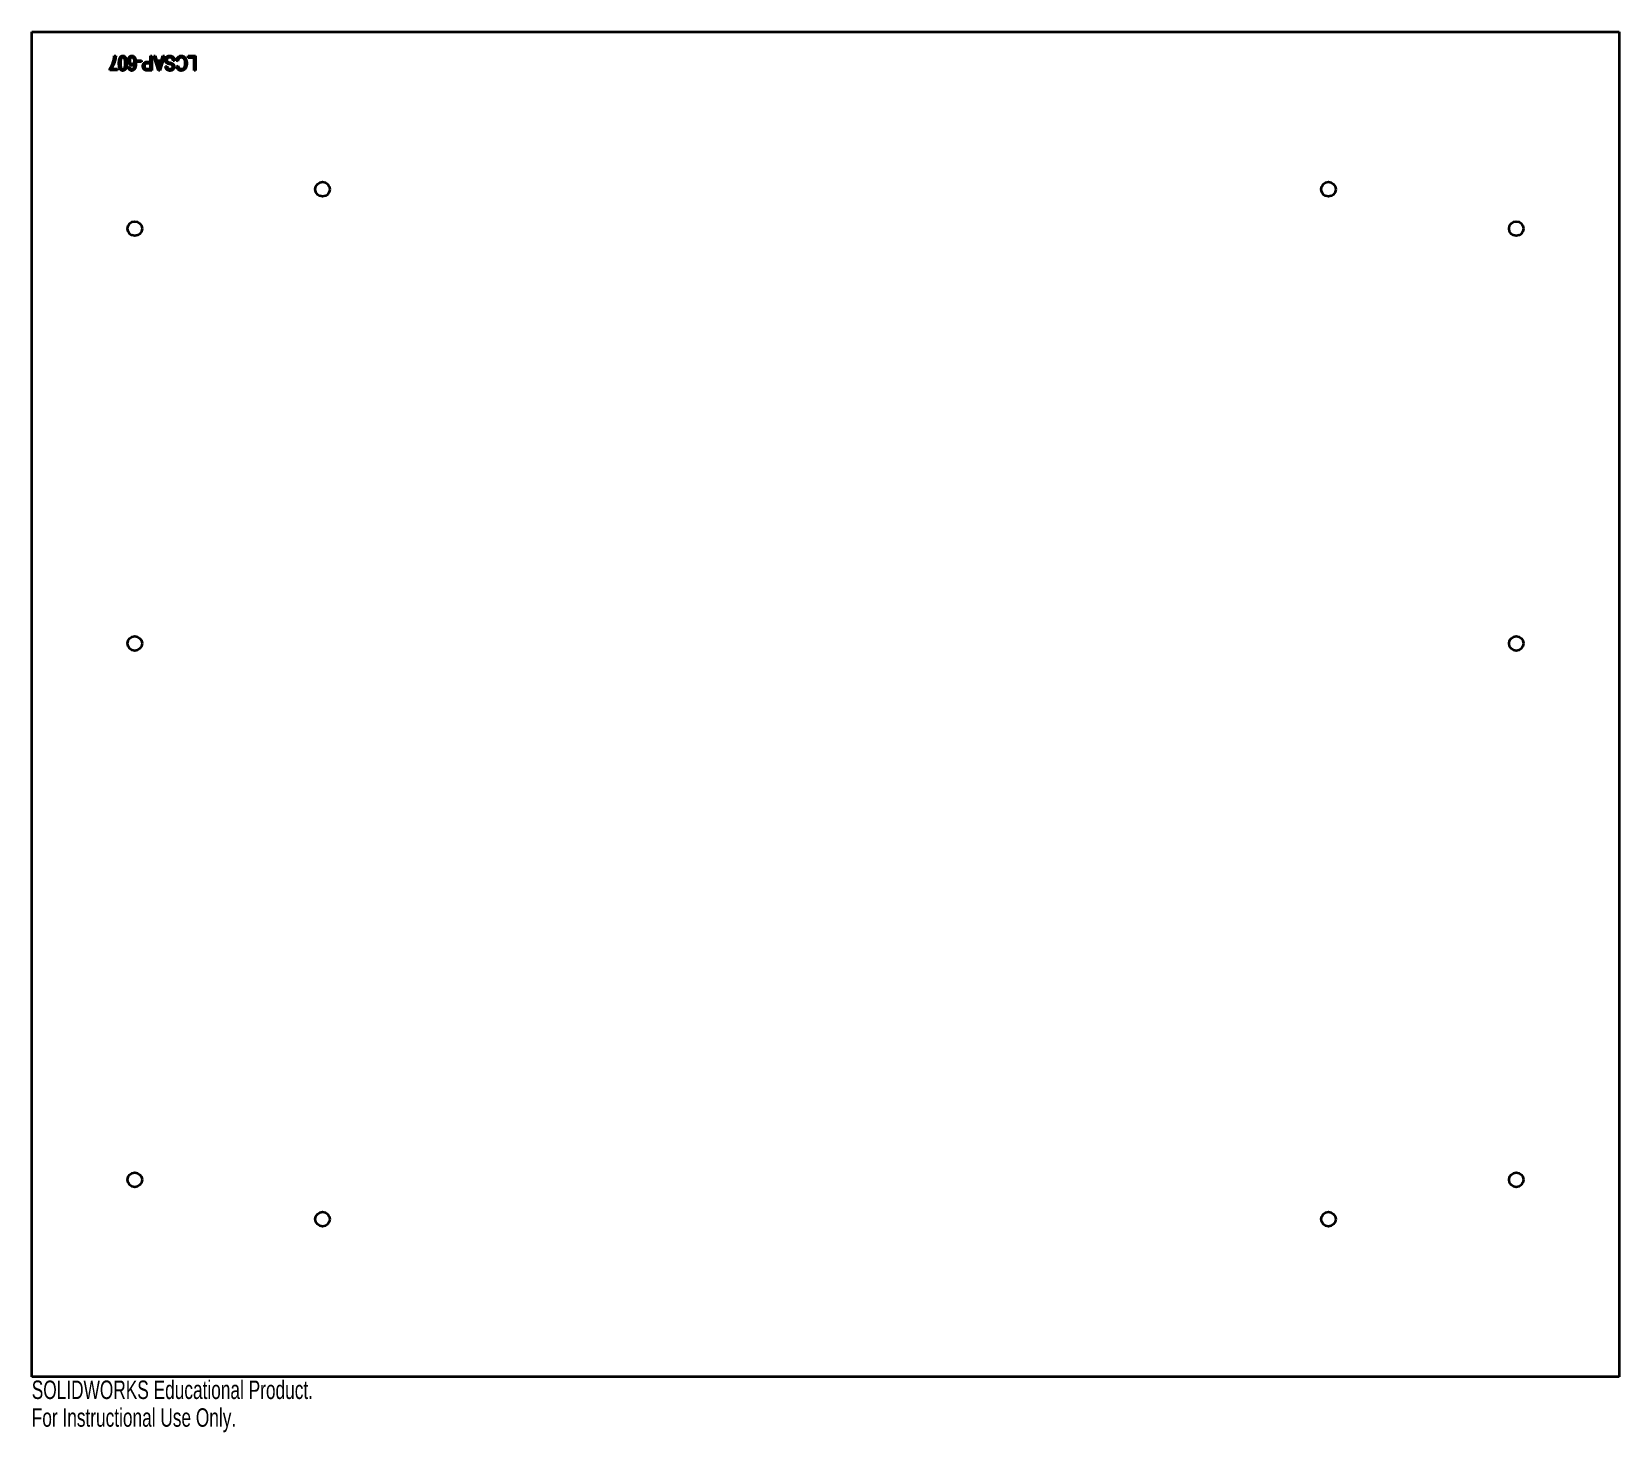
# Model space of a CAD drawing. Header units: inches. Extents: x -16.4 to 0, y -0.6 to 13.9.
import ezdxf

# ---------------------------------------------------------------- set-up
doc = ezdxf.new("R2010")
doc.units = ezdxf.units.IN
doc.header["$MEASUREMENT"] = 0
doc.styles.add('SLDTEXTSTYLE0', font='TXT', dxfattribs={"width": 0.7})

msp = doc.modelspace()

# ---------------------------------------------------------------- linework, layer by layer
at = {"color": 7, "linetype": 'Continuous', "lineweight": 35}
for p, q in [((-16.375, 0), (-16.375, 13.875)), ((-16.375, 13.875), (0, 13.875)), ((0, 13.875), (0, 0)), ((-15.524, 13.625), (-15.509, 13.625)), ((-15.15, 13.625), (-15.135, 13.625)), ((-15.15, 13.565), (-15.15, 13.625)), ((-15.135, 13.625), (-15.135, 13.475)), ((-15.117, 13.625), (-15.101, 13.625)), ((-15.069, 13.475), (-15.117, 13.625)), ((-15.101, 13.625), (-15.088, 13.58)), ((-15.006, 13.625), (-15.054, 13.475)), ((-15.035, 13.58), (-15.022, 13.625)), ((-15.022, 13.625), (-15.006, 13.625)), ((-14.763, 13.625), (-14.685, 13.625)), ((-14.763, 13.607), (-14.763, 13.625)), ((-14.7, 13.607), (-14.763, 13.607)), ((-14.7, 13.475), (-14.7, 13.607)), ((-14.685, 13.625), (-14.685, 13.475)), ((-15.571, 13.477), (-15.571, 13.491)), ((-15.491, 13.477), (-15.571, 13.477)), ((-15.556, 13.494), (-15.491, 13.494)), ((-15.491, 13.494), (-15.491, 13.477)), ((-15.378, 13.51), (-15.363, 13.512)), ((-15.289, 13.58), (-15.242, 13.58)), ((-15.289, 13.563), (-15.289, 13.58)), ((-15.242, 13.563), (-15.289, 13.563)), ((-15.242, 13.58), (-15.242, 13.563)), ((-15.15, 13.547), (-15.183, 13.547)), ((-15.183, 13.493), (-15.15, 13.493)), ((-15.182, 13.565), (-15.15, 13.565)), ((-15.135, 13.475), (-15.181, 13.475)), ((-15.15, 13.493), (-15.15, 13.547)), ((-15.088, 13.58), (-15.035, 13.58)), ((-15.041, 13.563), (-15.083, 13.563)), ((-15.083, 13.563), (-15.07, 13.521)), ((-15.054, 13.475), (-15.069, 13.475)), ((-15.055, 13.519), (-15.041, 13.563)), ((-14.994, 13.518), (-14.979, 13.52)), ((-14.901, 13.576), (-14.917, 13.574)), ((-14.868, 13.572), (-14.883, 13.576)), ((-14.881, 13.518), (-14.866, 13.522)), ((-14.685, 13.475), (-14.7, 13.475)), ((0, 0), (-16.375, 0))]:
    msp.add_line(p, q, dxfattribs=at)
for centre in [(-13.375, 12.25), (-3, 12.25), (-15.312, 11.844), (-1.062, 11.844), (-15.312, 7.564), (-1.062, 7.564), (-15.312, 2.031), (-1.062, 2.031), (-13.375, 1.625), (-3, 1.625)]:
    msp.add_circle(centre, 0.075, dxfattribs=at)
for points, knots in [([(-15.571, 13.491), (-15.57, 13.493), (-15.567, 13.497), (-15.562, 13.504), (-15.558, 13.511), (-15.554, 13.518), (-15.55, 13.526), (-15.547, 13.534), (-15.543, 13.543), (-15.54, 13.551), (-15.537, 13.561), (-15.534, 13.57), (-15.531, 13.579), (-15.529, 13.588), (-15.527, 13.598), (-15.526, 13.607), (-15.525, 13.616), (-15.525, 13.622), (-15.524, 13.625)], [0, 0, 0, 0, 0.051766, 0.105368, 0.161214, 0.219219, 0.279368, 0.341942, 0.406906, 0.474318, 0.542547, 0.609989, 0.676524, 0.742496, 0.807525, 0.872121, 0.936171, 1, 1, 1, 1]), ([(-15.509, 13.625), (-15.509, 13.623), (-15.509, 13.62), (-15.509, 13.615), (-15.51, 13.61), (-15.511, 13.605), (-15.511, 13.599), (-15.513, 13.593), (-15.514, 13.587), (-15.516, 13.579), (-15.519, 13.569), (-15.523, 13.557), (-15.527, 13.545), (-15.532, 13.533), (-15.538, 13.522), (-15.543, 13.512), (-15.549, 13.503), (-15.553, 13.497), (-15.556, 13.494)], [0, 0, 0, 0, 0.034223, 0.069799, 0.107016, 0.145677, 0.186029, 0.227845, 0.271443, 0.316592, 0.408111, 0.498529, 0.588691, 0.678224, 0.765341, 0.847733, 0.925971, 1, 1, 1, 1]), ([(-15.476, 13.55), (-15.476, 13.553), (-15.476, 13.559), (-15.475, 13.568), (-15.474, 13.576), (-15.473, 13.583), (-15.472, 13.59), (-15.47, 13.596), (-15.468, 13.602), (-15.466, 13.607), (-15.463, 13.612), (-15.46, 13.616), (-15.457, 13.619), (-15.453, 13.622), (-15.449, 13.624), (-15.445, 13.626), (-15.44, 13.627), (-15.437, 13.627), (-15.436, 13.627)], [0, 0, 0, 0, 0.094615, 0.183683, 0.267022, 0.34511, 0.417837, 0.485542, 0.548775, 0.607756, 0.662868, 0.714458, 0.763069, 0.810059, 0.856064, 0.902457, 0.950077, 1, 1, 1, 1]), ([(-15.436, 13.611), (-15.437, 13.611), (-15.439, 13.611), (-15.441, 13.611), (-15.443, 13.61), (-15.446, 13.608), (-15.448, 13.606), (-15.45, 13.604), (-15.452, 13.602), (-15.453, 13.599), (-15.455, 13.595), (-15.456, 13.591), (-15.457, 13.586), (-15.458, 13.58), (-15.459, 13.574), (-15.46, 13.566), (-15.46, 13.558), (-15.46, 13.553), (-15.46, 13.55)], [0, 0, 0, 0, 0.034762, 0.069218, 0.104083, 0.139623, 0.178008, 0.218707, 0.262848, 0.310633, 0.36417, 0.426476, 0.497749, 0.578309, 0.668564, 0.769057, 0.879489, 1, 1, 1, 1]), ([(-15.436, 13.627), (-15.434, 13.627), (-15.431, 13.627), (-15.427, 13.626), (-15.423, 13.625), (-15.42, 13.623), (-15.416, 13.62), (-15.413, 13.617), (-15.41, 13.614), (-15.407, 13.61), (-15.404, 13.605), (-15.402, 13.599), (-15.4, 13.593), (-15.398, 13.586), (-15.397, 13.578), (-15.396, 13.569), (-15.396, 13.56), (-15.396, 13.553), (-15.396, 13.55)], [0, 0, 0, 0, 0.044621, 0.08773, 0.130283, 0.173503, 0.217487, 0.263333, 0.311909, 0.363528, 0.41951, 0.481095, 0.549128, 0.624148, 0.706603, 0.796448, 0.894183, 1, 1, 1, 1]), ([(-15.411, 13.55), (-15.411, 13.553), (-15.411, 13.559), (-15.412, 13.567), (-15.412, 13.574), (-15.413, 13.58), (-15.414, 13.586), (-15.415, 13.591), (-15.417, 13.595), (-15.418, 13.599), (-15.42, 13.602), (-15.422, 13.604), (-15.424, 13.607), (-15.426, 13.608), (-15.428, 13.61), (-15.431, 13.611), (-15.433, 13.611), (-15.435, 13.611), (-15.436, 13.611)], [0, 0, 0, 0, 0.120668, 0.230929, 0.330923, 0.42077, 0.501078, 0.571701, 0.633173, 0.685841, 0.733049, 0.776703, 0.817298, 0.855442, 0.892085, 0.927793, 0.963465, 1, 1, 1, 1]), ([(-15.38, 13.576), (-15.38, 13.578), (-15.38, 13.583), (-15.379, 13.59), (-15.377, 13.597), (-15.375, 13.602), (-15.373, 13.606), (-15.372, 13.609), (-15.37, 13.611), (-15.369, 13.614), (-15.367, 13.616), (-15.365, 13.618), (-15.363, 13.62), (-15.36, 13.622), (-15.357, 13.624), (-15.352, 13.626), (-15.347, 13.627), (-15.344, 13.627), (-15.342, 13.627)], [0, 0, 0, 0, 0.103592, 0.202926, 0.299558, 0.394384, 0.440673, 0.484858, 0.52709, 0.568243, 0.60744, 0.645861, 0.682815, 0.719465, 0.790975, 0.860075, 0.929527, 1, 1, 1, 1]), ([(-15.342, 13.611), (-15.342, 13.611), (-15.344, 13.611), (-15.346, 13.611), (-15.348, 13.61), (-15.35, 13.609), (-15.352, 13.608), (-15.354, 13.606), (-15.356, 13.604), (-15.358, 13.602), (-15.359, 13.6), (-15.361, 13.597), (-15.362, 13.594), (-15.363, 13.591), (-15.364, 13.588), (-15.364, 13.584), (-15.365, 13.58), (-15.365, 13.578), (-15.365, 13.577)], [0, 0, 0, 0, 0.048283, 0.096035, 0.143619, 0.192901, 0.244328, 0.298654, 0.356047, 0.416962, 0.480652, 0.545322, 0.612731, 0.682642, 0.755944, 0.833404, 0.914177, 1, 1, 1, 1]), ([(-15.342, 13.627), (-15.341, 13.627), (-15.338, 13.627), (-15.334, 13.626), (-15.33, 13.625), (-15.326, 13.623), (-15.322, 13.62), (-15.318, 13.617), (-15.315, 13.614), (-15.312, 13.61), (-15.309, 13.605), (-15.307, 13.6), (-15.305, 13.594), (-15.303, 13.587), (-15.302, 13.58), (-15.301, 13.572), (-15.3, 13.563), (-15.3, 13.557), (-15.3, 13.554)], [0, 0, 0, 0, 0.047549, 0.093521, 0.138956, 0.184305, 0.230783, 0.278901, 0.32891, 0.382059, 0.438703, 0.500239, 0.567114, 0.640328, 0.719627, 0.806087, 0.899251, 1, 1, 1, 1]), ([(-15.316, 13.575), (-15.316, 13.577), (-15.316, 13.579), (-15.316, 13.583), (-15.317, 13.587), (-15.318, 13.59), (-15.319, 13.593), (-15.32, 13.596), (-15.322, 13.599), (-15.324, 13.602), (-15.326, 13.604), (-15.328, 13.606), (-15.33, 13.608), (-15.332, 13.609), (-15.334, 13.61), (-15.337, 13.611), (-15.339, 13.611), (-15.341, 13.611), (-15.342, 13.611)], [0, 0, 0, 0, 0.081009, 0.157983, 0.231914, 0.303067, 0.371026, 0.437368, 0.502342, 0.566637, 0.628926, 0.687068, 0.742418, 0.795301, 0.847118, 0.898135, 0.948831, 1, 1, 1, 1]), ([(-14.998, 13.583), (-14.998, 13.585), (-14.998, 13.589), (-14.997, 13.595), (-14.995, 13.601), (-14.993, 13.606), (-14.989, 13.611), (-14.985, 13.615), (-14.981, 13.619), (-14.976, 13.622), (-14.971, 13.624), (-14.965, 13.626), (-14.958, 13.627), (-14.953, 13.627), (-14.951, 13.627)], [0, 0, 0, 0, 0.084282, 0.166534, 0.247414, 0.328683, 0.40919, 0.487827, 0.565549, 0.644835, 0.726417, 0.81205, 0.902718, 1, 1, 1, 1]), ([(-14.952, 13.609), (-14.954, 13.609), (-14.956, 13.609), (-14.959, 13.609), (-14.962, 13.608), (-14.965, 13.608), (-14.968, 13.607), (-14.97, 13.605), (-14.973, 13.604), (-14.975, 13.602), (-14.977, 13.6), (-14.978, 13.598), (-14.98, 13.596), (-14.981, 13.594), (-14.982, 13.592), (-14.982, 13.589), (-14.983, 13.586), (-14.983, 13.585), (-14.983, 13.584)], [0, 0, 0, 0, 0.078132, 0.151843, 0.222171, 0.289048, 0.353499, 0.415448, 0.47591, 0.535823, 0.594399, 0.651345, 0.707279, 0.763456, 0.820366, 0.877841, 0.937473, 1, 1, 1, 1]), ([(-14.917, 13.574), (-14.917, 13.576), (-14.917, 13.58), (-14.918, 13.585), (-14.92, 13.59), (-14.922, 13.594), (-14.924, 13.597), (-14.927, 13.6), (-14.931, 13.603), (-14.934, 13.605), (-14.939, 13.607), (-14.943, 13.608), (-14.948, 13.609), (-14.951, 13.609), (-14.952, 13.609)], [0, 0, 0, 0, 0.106754, 0.20246, 0.288098, 0.365035, 0.438211, 0.5119, 0.587581, 0.666221, 0.747106, 0.828814, 0.912496, 1, 1, 1, 1]), ([(-14.951, 13.627), (-14.949, 13.627), (-14.946, 13.627), (-14.94, 13.626), (-14.935, 13.625), (-14.931, 13.624), (-14.926, 13.622), (-14.922, 13.619), (-14.918, 13.617), (-14.915, 13.613), (-14.912, 13.61), (-14.909, 13.606), (-14.907, 13.602), (-14.905, 13.597), (-14.903, 13.592), (-14.902, 13.587), (-14.901, 13.582), (-14.901, 13.578), (-14.901, 13.576)], [0, 0, 0, 0, 0.06907, 0.134782, 0.197634, 0.25892, 0.318179, 0.377306, 0.43594, 0.494995, 0.554359, 0.613609, 0.673206, 0.734159, 0.796644, 0.861225, 0.928962, 1, 1, 1, 1]), ([(-14.883, 13.576), (-14.883, 13.578), (-14.882, 13.582), (-14.88, 13.588), (-14.878, 13.594), (-14.876, 13.599), (-14.874, 13.603), (-14.871, 13.607), (-14.868, 13.611), (-14.865, 13.614), (-14.861, 13.617), (-14.858, 13.62), (-14.854, 13.622), (-14.85, 13.624), (-14.846, 13.625), (-14.841, 13.626), (-14.837, 13.627), (-14.834, 13.627), (-14.832, 13.627)], [0, 0, 0, 0, 0.080576, 0.15709, 0.229563, 0.298552, 0.364219, 0.427001, 0.48775, 0.546491, 0.604016, 0.659966, 0.715496, 0.770836, 0.82617, 0.882397, 0.940468, 1, 1, 1, 1]), ([(-14.832, 13.609), (-14.833, 13.609), (-14.835, 13.609), (-14.838, 13.609), (-14.841, 13.608), (-14.844, 13.607), (-14.847, 13.606), (-14.85, 13.604), (-14.852, 13.602), (-14.855, 13.6), (-14.857, 13.598), (-14.859, 13.595), (-14.861, 13.592), (-14.863, 13.589), (-14.865, 13.585), (-14.866, 13.581), (-14.867, 13.577), (-14.868, 13.574), (-14.868, 13.572)], [0, 0, 0, 0, 0.058015, 0.114325, 0.169909, 0.224889, 0.279869, 0.33518, 0.391321, 0.449524, 0.508735, 0.569917, 0.633626, 0.699383, 0.768646, 0.841783, 0.918968, 1, 1, 1, 1]), ([(-14.832, 13.627), (-14.831, 13.627), (-14.828, 13.627), (-14.824, 13.626), (-14.82, 13.626), (-14.817, 13.625), (-14.813, 13.624), (-14.81, 13.622), (-14.807, 13.621), (-14.803, 13.619), (-14.801, 13.616), (-14.798, 13.614), (-14.795, 13.611), (-14.793, 13.608), (-14.79, 13.604), (-14.788, 13.601), (-14.786, 13.596), (-14.784, 13.592), (-14.782, 13.587), (-14.781, 13.583), (-14.779, 13.577), (-14.778, 13.572), (-14.777, 13.567), (-14.777, 13.561), (-14.776, 13.555), (-14.776, 13.551), (-14.776, 13.549)], [0, 0, 0, 0, 0.03838, 0.075234, 0.111267, 0.146432, 0.180597, 0.2146, 0.248036, 0.281765, 0.315785, 0.350737, 0.386867, 0.424226, 0.46319, 0.503924, 0.546691, 0.591515, 0.637772, 0.685327, 0.733971, 0.783817, 0.83544, 0.888461, 0.94329, 1, 1, 1, 1]), ([(-14.792, 13.549), (-14.792, 13.551), (-14.792, 13.556), (-14.792, 13.563), (-14.793, 13.569), (-14.794, 13.575), (-14.796, 13.581), (-14.798, 13.586), (-14.8, 13.59), (-14.803, 13.594), (-14.806, 13.598), (-14.809, 13.601), (-14.812, 13.604), (-14.815, 13.606), (-14.819, 13.607), (-14.823, 13.609), (-14.827, 13.609), (-14.83, 13.609), (-14.832, 13.609)], [0, 0, 0, 0, 0.089817, 0.174206, 0.253466, 0.327497, 0.39677, 0.461882, 0.523285, 0.58182, 0.637443, 0.690881, 0.742298, 0.792666, 0.842922, 0.893699, 0.94567, 1, 1, 1, 1]), ([(-15.463, 13.489), (-15.464, 13.491), (-15.466, 13.494), (-15.469, 13.5), (-15.471, 13.507), (-15.473, 13.514), (-15.474, 13.522), (-15.475, 13.531), (-15.476, 13.54), (-15.476, 13.547), (-15.476, 13.55)], [0, 0, 0, 0, 0.093222, 0.193865, 0.303173, 0.421975, 0.550519, 0.689248, 0.838966, 1, 1, 1, 1]), ([(-15.436, 13.473), (-15.437, 13.473), (-15.44, 13.473), (-15.444, 13.474), (-15.448, 13.475), (-15.452, 13.477), (-15.455, 13.479), (-15.458, 13.482), (-15.461, 13.485), (-15.463, 13.488), (-15.463, 13.489)], [0, 0, 0, 0, 0.12807, 0.251665, 0.37153, 0.490392, 0.610204, 0.734439, 0.863149, 1, 1, 1, 1]), ([(-15.46, 13.55), (-15.46, 13.547), (-15.46, 13.541), (-15.46, 13.533), (-15.459, 13.526), (-15.458, 13.52), (-15.457, 13.514), (-15.456, 13.509), (-15.455, 13.505), (-15.453, 13.501), (-15.451, 13.498), (-15.45, 13.496), (-15.447, 13.493), (-15.445, 13.492), (-15.443, 13.49), (-15.44, 13.489), (-15.438, 13.489), (-15.436, 13.489), (-15.435, 13.489)], [0, 0, 0, 0, 0.120376, 0.230789, 0.330541, 0.420587, 0.5007, 0.571153, 0.632476, 0.685018, 0.731755, 0.775304, 0.815792, 0.854171, 0.890726, 0.926736, 0.963137, 1, 1, 1, 1]), ([(-15.396, 13.55), (-15.396, 13.547), (-15.396, 13.541), (-15.396, 13.532), (-15.397, 13.524), (-15.398, 13.517), (-15.4, 13.51), (-15.401, 13.504), (-15.403, 13.498), (-15.406, 13.493), (-15.408, 13.488), (-15.411, 13.484), (-15.415, 13.481), (-15.418, 13.478), (-15.422, 13.476), (-15.427, 13.474), (-15.431, 13.473), (-15.434, 13.473), (-15.436, 13.473)], [0, 0, 0, 0, 0.095136, 0.184731, 0.268288, 0.346597, 0.419305, 0.487236, 0.550502, 0.609415, 0.664192, 0.715471, 0.764252, 0.810996, 0.856948, 0.902884, 0.950448, 1, 1, 1, 1]), ([(-15.435, 13.489), (-15.434, 13.489), (-15.433, 13.489), (-15.43, 13.489), (-15.428, 13.49), (-15.426, 13.492), (-15.424, 13.494), (-15.422, 13.496), (-15.42, 13.498), (-15.418, 13.501), (-15.416, 13.505), (-15.415, 13.509), (-15.414, 13.514), (-15.413, 13.52), (-15.412, 13.526), (-15.412, 13.534), (-15.411, 13.542), (-15.411, 13.547), (-15.411, 13.55)], [0, 0, 0, 0, 0.0348206, 0.068923, 0.1030675, 0.1390259, 0.1768774, 0.2173597, 0.2613252, 0.3091893, 0.3632013, 0.4250772, 0.4964697, 0.5776522, 0.6680098, 0.7686707, 0.8792878, 1, 1, 1, 1]), ([(-15.344, 13.528), (-15.345, 13.528), (-15.347, 13.528), (-15.351, 13.528), (-15.354, 13.529), (-15.357, 13.531), (-15.361, 13.533), (-15.364, 13.535), (-15.367, 13.538), (-15.369, 13.541), (-15.372, 13.544), (-15.374, 13.548), (-15.376, 13.552), (-15.378, 13.556), (-15.379, 13.561), (-15.38, 13.566), (-15.38, 13.571), (-15.38, 13.574), (-15.38, 13.576)], [0, 0, 0, 0, 0.053772, 0.105982, 0.158349, 0.211067, 0.265065, 0.321452, 0.379865, 0.441493, 0.505007, 0.569139, 0.634516, 0.701575, 0.771603, 0.843986, 0.920111, 1, 1, 1, 1]), ([(-15.344, 13.473), (-15.345, 13.473), (-15.347, 13.473), (-15.35, 13.474), (-15.353, 13.474), (-15.356, 13.475), (-15.359, 13.477), (-15.362, 13.478), (-15.365, 13.48), (-15.367, 13.483), (-15.369, 13.485), (-15.371, 13.488), (-15.373, 13.491), (-15.374, 13.494), (-15.376, 13.498), (-15.377, 13.502), (-15.378, 13.506), (-15.378, 13.509), (-15.378, 13.51)], [0, 0, 0, 0, 0.060329, 0.118921, 0.175942, 0.23175, 0.287382, 0.343441, 0.400451, 0.458854, 0.518463, 0.579625, 0.642392, 0.707011, 0.775201, 0.846204, 0.921064, 1, 1, 1, 1]), ([(-15.365, 13.577), (-15.365, 13.575), (-15.365, 13.573), (-15.364, 13.569), (-15.364, 13.566), (-15.363, 13.563), (-15.362, 13.56), (-15.361, 13.557), (-15.359, 13.554), (-15.358, 13.552), (-15.356, 13.55), (-15.354, 13.548), (-15.352, 13.547), (-15.35, 13.545), (-15.348, 13.544), (-15.345, 13.544), (-15.343, 13.543), (-15.341, 13.543), (-15.341, 13.543)], [0, 0, 0, 0, 0.084016, 0.162978, 0.238638, 0.309521, 0.377687, 0.442544, 0.505613, 0.567259, 0.626289, 0.68288, 0.737233, 0.790304, 0.84153, 0.893401, 0.946339, 1, 1, 1, 1]), ([(-15.363, 13.512), (-15.362, 13.51), (-15.362, 13.507), (-15.36, 13.502), (-15.359, 13.499), (-15.357, 13.497), (-15.356, 13.496)], [0, 0, 0, 0, 0.307553, 0.575906, 0.804303, 1, 1, 1, 1]), ([(-15.356, 13.496), (-15.356, 13.495), (-15.355, 13.494), (-15.353, 13.493), (-15.352, 13.491), (-15.35, 13.49), (-15.348, 13.49), (-15.346, 13.489), (-15.344, 13.489), (-15.343, 13.489), (-15.342, 13.489)], [0, 0, 0, 0, 0.136882, 0.266157, 0.390266, 0.513635, 0.632255, 0.753583, 0.87569, 1, 1, 1, 1]), ([(-15.3, 13.554), (-15.3, 13.55), (-15.3, 13.544), (-15.301, 13.534), (-15.302, 13.525), (-15.303, 13.517), (-15.305, 13.509), (-15.307, 13.503), (-15.309, 13.497), (-15.312, 13.492), (-15.316, 13.487), (-15.319, 13.483), (-15.323, 13.48), (-15.326, 13.478), (-15.33, 13.476), (-15.335, 13.474), (-15.339, 13.473), (-15.342, 13.473), (-15.344, 13.473)], [0, 0, 0, 0, 0.1030615, 0.198532, 0.2868729, 0.3677575, 0.4420923, 0.5099079, 0.5719698, 0.6285251, 0.6811856, 0.7303296, 0.7773712, 0.8223135, 0.8662661, 0.9100619, 0.9543362, 1, 1, 1, 1]), ([(-15.314, 13.547), (-15.315, 13.545), (-15.316, 13.542), (-15.32, 13.539), (-15.323, 13.535), (-15.327, 13.532), (-15.331, 13.53), (-15.335, 13.529), (-15.339, 13.528), (-15.342, 13.528), (-15.344, 13.528)], [0, 0, 0, 0, 0.140969, 0.274299, 0.402317, 0.52791, 0.649018, 0.767167, 0.883115, 1, 1, 1, 1]), ([(-15.342, 13.489), (-15.341, 13.489), (-15.339, 13.489), (-15.336, 13.49), (-15.333, 13.491), (-15.33, 13.493), (-15.327, 13.495), (-15.325, 13.498), (-15.323, 13.501), (-15.321, 13.504), (-15.321, 13.505)], [0, 0, 0, 0, 0.11335, 0.224569, 0.336375, 0.451314, 0.573247, 0.703777, 0.845882, 1, 1, 1, 1]), ([(-15.341, 13.543), (-15.34, 13.543), (-15.338, 13.543), (-15.336, 13.544), (-15.333, 13.544), (-15.331, 13.545), (-15.329, 13.547), (-15.327, 13.548), (-15.325, 13.55), (-15.323, 13.552), (-15.321, 13.554), (-15.32, 13.557), (-15.319, 13.559), (-15.318, 13.562), (-15.317, 13.565), (-15.316, 13.568), (-15.316, 13.572), (-15.316, 13.574), (-15.316, 13.575)], [0, 0, 0, 0, 0.053953, 0.106669, 0.15867, 0.212358, 0.26608, 0.32199, 0.380168, 0.441656, 0.505108, 0.568874, 0.634266, 0.701198, 0.770795, 0.843996, 0.919799, 1, 1, 1, 1]), ([(-15.321, 13.505), (-15.32, 13.506), (-15.319, 13.509), (-15.318, 13.513), (-15.316, 13.518), (-15.316, 13.523), (-15.315, 13.528), (-15.314, 13.534), (-15.314, 13.54), (-15.314, 13.545), (-15.314, 13.547)], [0, 0, 0, 0, 0.095435, 0.198412, 0.30954, 0.429304, 0.55809, 0.695502, 0.84321, 1, 1, 1, 1]), ([(-15.228, 13.518), (-15.228, 13.52), (-15.228, 13.523), (-15.228, 13.528), (-15.227, 13.533), (-15.226, 13.537), (-15.224, 13.541), (-15.222, 13.545), (-15.22, 13.548), (-15.218, 13.552), (-15.215, 13.555), (-15.212, 13.557), (-15.208, 13.56), (-15.204, 13.561), (-15.199, 13.563), (-15.194, 13.564), (-15.188, 13.564), (-15.184, 13.565), (-15.182, 13.565)], [0, 0, 0, 0, 0.066633, 0.130318, 0.191414, 0.250222, 0.307644, 0.363778, 0.418941, 0.474177, 0.529339, 0.585724, 0.64416, 0.705484, 0.771261, 0.841987, 0.917917, 1, 1, 1, 1]), ([(-15.205, 13.478), (-15.206, 13.478), (-15.208, 13.479), (-15.21, 13.48), (-15.212, 13.482), (-15.215, 13.483), (-15.217, 13.485), (-15.219, 13.488), (-15.22, 13.49), (-15.222, 13.492), (-15.223, 13.495), (-15.225, 13.498), (-15.226, 13.501), (-15.227, 13.504), (-15.227, 13.508), (-15.228, 13.511), (-15.228, 13.515), (-15.228, 13.517), (-15.228, 13.518)], [0, 0, 0, 0, 0.056059, 0.111986, 0.167132, 0.222759, 0.278845, 0.336277, 0.394952, 0.455851, 0.518345, 0.581132, 0.645744, 0.712175, 0.780112, 0.85092, 0.923747, 1, 1, 1, 1]), ([(-15.183, 13.547), (-15.184, 13.547), (-15.187, 13.547), (-15.19, 13.547), (-15.193, 13.546), (-15.196, 13.545), (-15.199, 13.544), (-15.201, 13.543), (-15.204, 13.542), (-15.206, 13.54), (-15.207, 13.538), (-15.209, 13.536), (-15.21, 13.534), (-15.211, 13.531), (-15.212, 13.529), (-15.212, 13.526), (-15.213, 13.523), (-15.213, 13.52), (-15.213, 13.519)], [0, 0, 0, 0, 0.079328, 0.153699, 0.223573, 0.288672, 0.349525, 0.407365, 0.463244, 0.516748, 0.569644, 0.623365, 0.678914, 0.736118, 0.796375, 0.859851, 0.927816, 1, 1, 1, 1]), ([(-15.213, 13.519), (-15.213, 13.518), (-15.213, 13.515), (-15.212, 13.511), (-15.211, 13.507), (-15.209, 13.504), (-15.207, 13.501), (-15.205, 13.498), (-15.203, 13.496), (-15.201, 13.495), (-15.199, 13.494), (-15.198, 13.494), (-15.196, 13.493), (-15.194, 13.493), (-15.191, 13.493), (-15.189, 13.493), (-15.186, 13.493), (-15.184, 13.493), (-15.183, 13.493)], [0, 0, 0, 0, 0.093746, 0.180762, 0.264097, 0.343259, 0.418319, 0.486672, 0.549799, 0.609907, 0.641423, 0.677422, 0.718752, 0.764731, 0.815787, 0.871843, 0.933022, 1, 1, 1, 1]), ([(-15.181, 13.475), (-15.182, 13.475), (-15.185, 13.475), (-15.188, 13.475), (-15.192, 13.475), (-15.195, 13.476), (-15.198, 13.476), (-15.201, 13.477), (-15.203, 13.477), (-15.204, 13.478), (-15.205, 13.478)], [0, 0, 0, 0, 0.162644, 0.312903, 0.453296, 0.582889, 0.702848, 0.811057, 0.910586, 1, 1, 1, 1]), ([(-15.07, 13.521), (-15.07, 13.52), (-15.069, 13.517), (-15.068, 13.512), (-15.066, 13.508), (-15.065, 13.504), (-15.064, 13.501), (-15.063, 13.497), (-15.062, 13.494), (-15.062, 13.492), (-15.062, 13.491)], [0, 0, 0, 0, 0.1510732, 0.2949483, 0.430717, 0.5602119, 0.6813591, 0.7944191, 0.9012439, 1, 1, 1, 1]), ([(-15.062, 13.491), (-15.061, 13.493), (-15.06, 13.498), (-15.059, 13.505), (-15.057, 13.512), (-15.055, 13.517), (-15.055, 13.519)], [0, 0, 0, 0, 0.248875, 0.49742, 0.747941, 1, 1, 1, 1]), ([(-14.975, 13.547), (-14.977, 13.548), (-14.981, 13.55), (-14.985, 13.553), (-14.989, 13.557), (-14.993, 13.562), (-14.995, 13.566), (-14.997, 13.572), (-14.998, 13.577), (-14.998, 13.581), (-14.998, 13.583)], [0, 0, 0, 0, 0.133217, 0.259778, 0.38029, 0.49943, 0.618281, 0.739843, 0.866269, 1, 1, 1, 1]), ([(-14.948, 13.473), (-14.951, 13.473), (-14.955, 13.473), (-14.961, 13.474), (-14.967, 13.476), (-14.972, 13.478), (-14.977, 13.481), (-14.982, 13.485), (-14.985, 13.489), (-14.989, 13.494), (-14.991, 13.499), (-14.993, 13.505), (-14.994, 13.511), (-14.994, 13.516), (-14.994, 13.518)], [0, 0, 0, 0, 0.091924, 0.179436, 0.262736, 0.343808, 0.423045, 0.500153, 0.577409, 0.656486, 0.737673, 0.82078, 0.907914, 1, 1, 1, 1]), ([(-14.983, 13.584), (-14.983, 13.583), (-14.983, 13.581), (-14.982, 13.577), (-14.981, 13.575), (-14.98, 13.572), (-14.978, 13.57), (-14.976, 13.567), (-14.974, 13.565), (-14.971, 13.564), (-14.969, 13.563), (-14.967, 13.562), (-14.964, 13.561), (-14.961, 13.56), (-14.958, 13.559), (-14.954, 13.558), (-14.95, 13.557), (-14.947, 13.556), (-14.945, 13.555)], [0, 0, 0, 0, 0.062809, 0.122337, 0.180146, 0.236235, 0.292697, 0.350449, 0.410597, 0.473808, 0.510587, 0.555411, 0.608589, 0.669955, 0.740115, 0.817971, 0.90484, 1, 1, 1, 1]), ([(-14.979, 13.52), (-14.979, 13.519), (-14.979, 13.516), (-14.978, 13.513), (-14.977, 13.51), (-14.976, 13.507), (-14.975, 13.504), (-14.974, 13.502), (-14.972, 13.5), (-14.97, 13.498), (-14.968, 13.496), (-14.966, 13.495), (-14.964, 13.493), (-14.961, 13.492), (-14.958, 13.492), (-14.955, 13.491), (-14.952, 13.491), (-14.95, 13.491), (-14.949, 13.491)], [0, 0, 0, 0, 0.076535, 0.14925, 0.217113, 0.28195, 0.342829, 0.401766, 0.458503, 0.51415, 0.569045, 0.624833, 0.681347, 0.739531, 0.799927, 0.862898, 0.92968, 1, 1, 1, 1]), ([(-14.949, 13.54), (-14.951, 13.54), (-14.954, 13.541), (-14.958, 13.542), (-14.961, 13.543), (-14.965, 13.544), (-14.968, 13.545), (-14.971, 13.546), (-14.973, 13.547), (-14.975, 13.547), (-14.975, 13.547)], [0, 0, 0, 0, 0.169328, 0.325364, 0.468928, 0.599564, 0.718839, 0.82498, 0.918756, 1, 1, 1, 1]), ([(-14.925, 13.53), (-14.926, 13.53), (-14.927, 13.531), (-14.929, 13.532), (-14.931, 13.534), (-14.934, 13.535), (-14.937, 13.536), (-14.941, 13.537), (-14.945, 13.539), (-14.948, 13.539), (-14.949, 13.54)], [0, 0, 0, 0, 0.075016, 0.16293, 0.264674, 0.38097, 0.512309, 0.658221, 0.820832, 1, 1, 1, 1]), ([(-14.949, 13.491), (-14.948, 13.491), (-14.946, 13.491), (-14.942, 13.491), (-14.939, 13.491), (-14.937, 13.492), (-14.934, 13.493), (-14.932, 13.494), (-14.93, 13.496), (-14.928, 13.497), (-14.926, 13.499), (-14.925, 13.501), (-14.923, 13.503), (-14.922, 13.505), (-14.921, 13.507), (-14.921, 13.509), (-14.921, 13.512), (-14.92, 13.514), (-14.92, 13.515)], [0, 0, 0, 0, 0.080451, 0.1555, 0.226849, 0.295034, 0.359226, 0.421121, 0.481412, 0.540138, 0.598031, 0.65472, 0.709788, 0.765519, 0.821663, 0.879124, 0.938348, 1, 1, 1, 1]), ([(-14.905, 13.514), (-14.905, 13.513), (-14.905, 13.51), (-14.906, 13.506), (-14.906, 13.501), (-14.908, 13.498), (-14.909, 13.494), (-14.911, 13.491), (-14.914, 13.487), (-14.917, 13.484), (-14.92, 13.482), (-14.923, 13.479), (-14.927, 13.477), (-14.93, 13.476), (-14.935, 13.475), (-14.939, 13.474), (-14.944, 13.473), (-14.947, 13.473), (-14.948, 13.473)], [0, 0, 0, 0, 0.065525, 0.128808, 0.189927, 0.249611, 0.308203, 0.366742, 0.4258, 0.486182, 0.546666, 0.606921, 0.667748, 0.729465, 0.793168, 0.859048, 0.927708, 1, 1, 1, 1]), ([(-14.945, 13.555), (-14.944, 13.555), (-14.941, 13.554), (-14.937, 13.553), (-14.934, 13.552), (-14.93, 13.551), (-14.927, 13.549), (-14.925, 13.548), (-14.922, 13.547), (-14.92, 13.545), (-14.917, 13.543), (-14.914, 13.54), (-14.911, 13.536), (-14.909, 13.532), (-14.907, 13.528), (-14.906, 13.524), (-14.905, 13.519), (-14.905, 13.516), (-14.905, 13.514)], [0, 0, 0, 0, 0.069631, 0.13419, 0.194171, 0.249784, 0.30067, 0.346535, 0.388337, 0.426259, 0.49648, 0.565583, 0.634619, 0.70455, 0.775475, 0.847686, 0.922398, 1, 1, 1, 1]), ([(-14.92, 13.515), (-14.921, 13.516), (-14.921, 13.519), (-14.922, 13.523), (-14.923, 13.527), (-14.925, 13.529), (-14.925, 13.53)], [0, 0, 0, 0, 0.283742, 0.541341, 0.775671, 1, 1, 1, 1]), ([(-14.834, 13.473), (-14.835, 13.473), (-14.838, 13.473), (-14.842, 13.474), (-14.846, 13.475), (-14.85, 13.476), (-14.854, 13.477), (-14.857, 13.479), (-14.861, 13.482), (-14.864, 13.484), (-14.867, 13.487), (-14.87, 13.491), (-14.872, 13.494), (-14.875, 13.499), (-14.877, 13.503), (-14.879, 13.508), (-14.88, 13.513), (-14.881, 13.516), (-14.881, 13.518)], [0, 0, 0, 0, 0.0605718, 0.1189835, 0.1766741, 0.2331444, 0.2896645, 0.3461267, 0.403811, 0.4625251, 0.5224957, 0.5833383, 0.6463584, 0.7112725, 0.7785565, 0.8489939, 0.9225791, 1, 1, 1, 1]), ([(-14.866, 13.522), (-14.866, 13.52), (-14.865, 13.518), (-14.864, 13.514), (-14.862, 13.511), (-14.861, 13.508), (-14.859, 13.505), (-14.858, 13.503), (-14.856, 13.5), (-14.854, 13.498), (-14.852, 13.497), (-14.849, 13.495), (-14.847, 13.494), (-14.844, 13.492), (-14.842, 13.492), (-14.839, 13.491), (-14.836, 13.491), (-14.834, 13.491), (-14.833, 13.491)], [0, 0, 0, 0, 0.079677, 0.155394, 0.227356, 0.295804, 0.361322, 0.423963, 0.484099, 0.542574, 0.598999, 0.654809, 0.710609, 0.765871, 0.822268, 0.87916, 0.93886, 1, 1, 1, 1]), ([(-14.776, 13.549), (-14.776, 13.547), (-14.776, 13.543), (-14.777, 13.537), (-14.777, 13.532), (-14.778, 13.526), (-14.779, 13.521), (-14.781, 13.516), (-14.782, 13.512), (-14.784, 13.507), (-14.786, 13.503), (-14.788, 13.499), (-14.79, 13.496), (-14.793, 13.492), (-14.795, 13.489), (-14.798, 13.487), (-14.801, 13.484), (-14.805, 13.482), (-14.808, 13.48), (-14.811, 13.478), (-14.815, 13.476), (-14.818, 13.475), (-14.822, 13.474), (-14.826, 13.474), (-14.83, 13.473), (-14.832, 13.473), (-14.834, 13.473)], [0, 0, 0, 0, 0.056462, 0.11074, 0.162911, 0.213439, 0.262086, 0.309046, 0.354486, 0.398854, 0.441572, 0.483055, 0.523465, 0.562183, 0.600591, 0.637887, 0.674903, 0.711628, 0.748106, 0.783812, 0.819451, 0.854974, 0.890586, 0.926491, 0.962919, 1, 1, 1, 1]), ([(-14.833, 13.491), (-14.831, 13.491), (-14.827, 13.491), (-14.822, 13.492), (-14.816, 13.494), (-14.812, 13.496), (-14.809, 13.498), (-14.807, 13.5), (-14.805, 13.502), (-14.804, 13.505), (-14.802, 13.507), (-14.8, 13.51), (-14.799, 13.513), (-14.797, 13.516), (-14.796, 13.519), (-14.795, 13.523), (-14.794, 13.527), (-14.793, 13.531), (-14.793, 13.535), (-14.792, 13.54), (-14.792, 13.544), (-14.792, 13.547), (-14.792, 13.549)], [0, 0, 0, 0, 0.073866, 0.144138, 0.211954, 0.279508, 0.313525, 0.348586, 0.38414, 0.420679, 0.458735, 0.498081, 0.539328, 0.581964, 0.626688, 0.673317, 0.721993, 0.772771, 0.825796, 0.881231, 0.939516, 1, 1, 1, 1])]:
    msp.add_open_spline(points, degree=3, knots=knots, dxfattribs=at)

# ---------------------------------------------------------------- texts
at = {"color": 7, "linetype": 'Continuous', "char_height": 0.1903, "attachment_point": 1, "style": 'SLDTEXTSTYLE0'}
for s, insert in [('SOLIDWORKS Educational Product.', (-16.375, -0.04)), ('For Instructional Use Only.', (-16.375, -0.326))]:
    msp.add_mtext(s, dxfattribs=dict(at, insert=insert))

doc.saveas('drawing.dxf')
